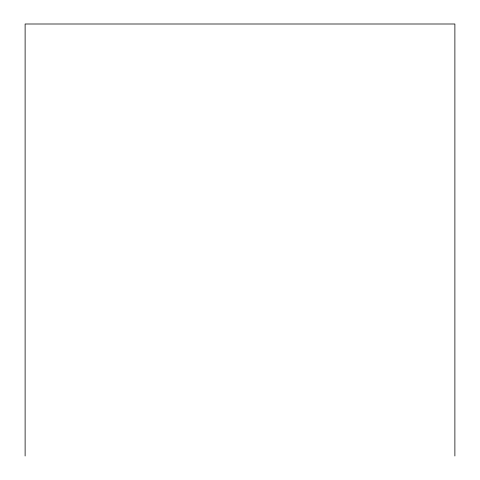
<?xml version="1.0" encoding="UTF-8"?>
<svg xmlns="http://www.w3.org/2000/svg" width="480" height="480" viewBox="0 0 480 480"><rect width="100%" height="100%" fill="white"/><g stroke="black" fill="none" stroke-linecap="round" stroke-linejoin="round"><path stroke-width="0.72" d="M454.884 456L454.884 24L25.116 24L25.116 456"/></g></svg>
